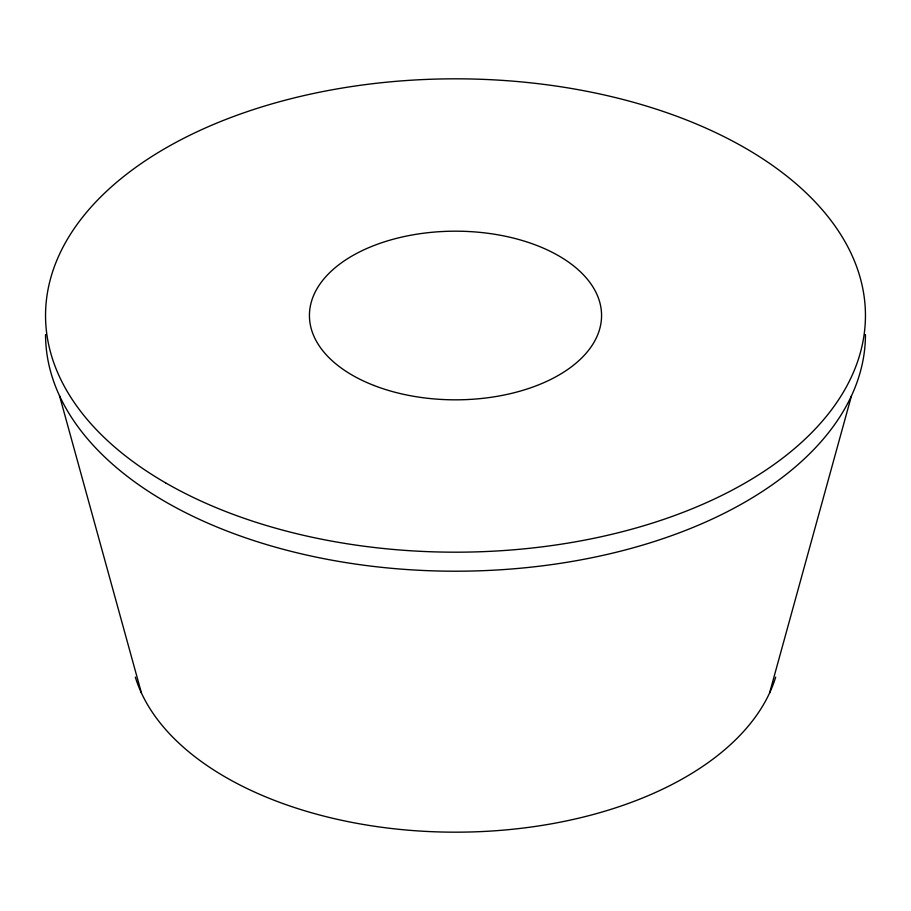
<?xml version="1.0" encoding="UTF-8"?>
<svg xmlns="http://www.w3.org/2000/svg" width="911" height="911" viewBox="0 0 911 911"><rect width="100%" height="100%" fill="white"/><g stroke="black" fill="none" stroke-linecap="round" stroke-linejoin="round"><path stroke-width="1.37" d="M769.556 693.043L851.478 395.784M59.522 395.784L141.444 693.043M865.45 334.531A409.95 236.678 0 0 1 455.5 571.208A409.95 236.678 0 0 1 45.55 334.531M775.682 677.101A325.136 187.712 0 0 1 455.5 832.176A325.136 187.712 0 0 1 135.318 677.101M165.62 482.864A409.95 236.678 0 0 0 851.478 376.767A409.95 236.678 0 0 0 349.403 86.887A409.95 236.678 0 0 0 165.62 482.864M373.988 385.478A146.067 84.324 0 0 0 601.226 321.276A146.067 84.324 0 0 0 391.297 239.764A146.067 84.324 0 0 0 373.988 385.478"/></g></svg>
